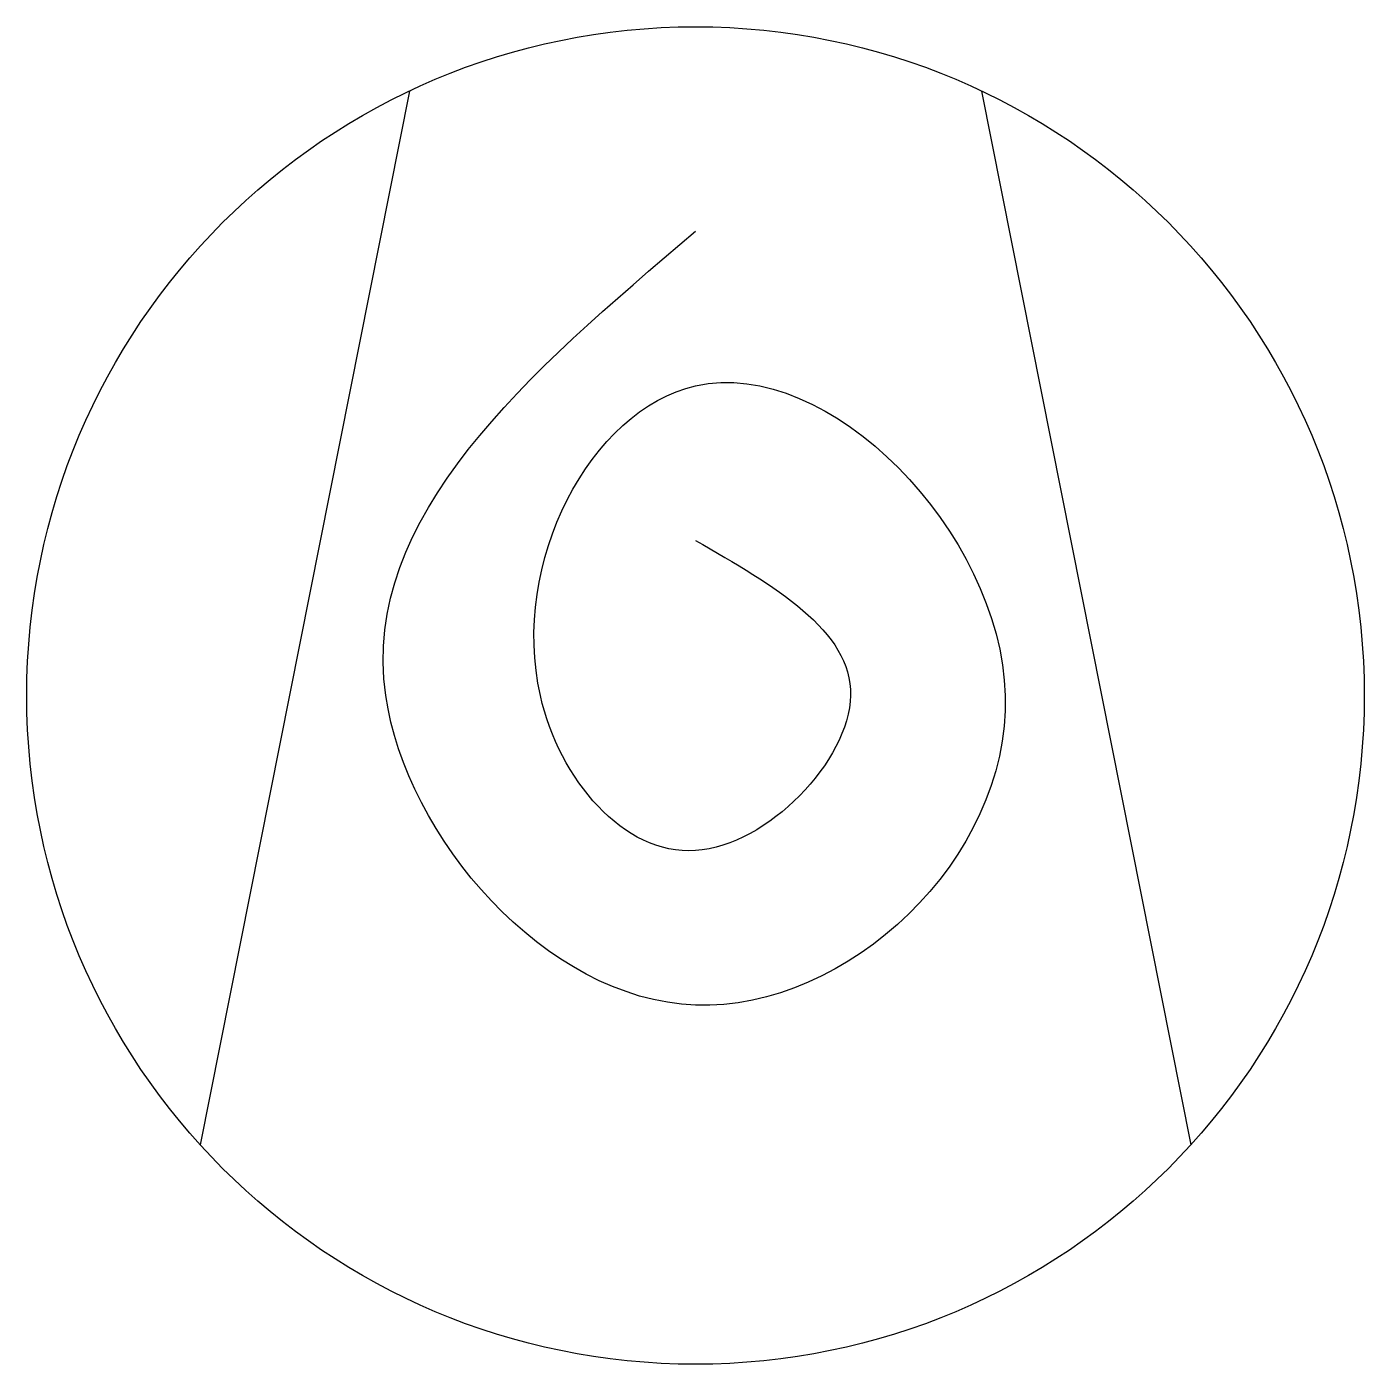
# Model space of a CAD drawing. Header units: millimetres. Extents: x -180 to 180, y -180 to 180.
import ezdxf

# ---------------------------------------------------------------- set-up
doc = ezdxf.new("R2010")
doc.units = ezdxf.units.MM

msp = doc.modelspace()

# ---------------------------------------------------------------- linework, layer by layer
at = {"color": 0, "linetype": 'ByBlock', "lineweight": -2}
for p, q in [((-77.02, 162.69), (-133.32, -120.94)), ((77.02, 162.69), (133.32, -120.94))]:
    msp.add_line(p, q, dxfattribs=at)
msp.add_circle((0, 0), 180, dxfattribs=at)
msp.add_open_spline([(0, 41.74), (21.07, 29.63), (63.21, 5.42), (-2.38, -63.42), (-63.59, 9.61), (-0.93, 129.01), (128.52, -3.3), (-3.29, -125.74), (-125.59, 18.13), (-45.1, 86.61), (0, 124.98)], degree=3, knots=[0, 0, 0, 0, 59.033317, 118.066634, 177.099952, 270.327783, 388.217242, 506.106701, 623.99616, 774.224207, 774.224207, 774.224207, 774.224207], dxfattribs=at)

doc.saveas('drawing.dxf')
